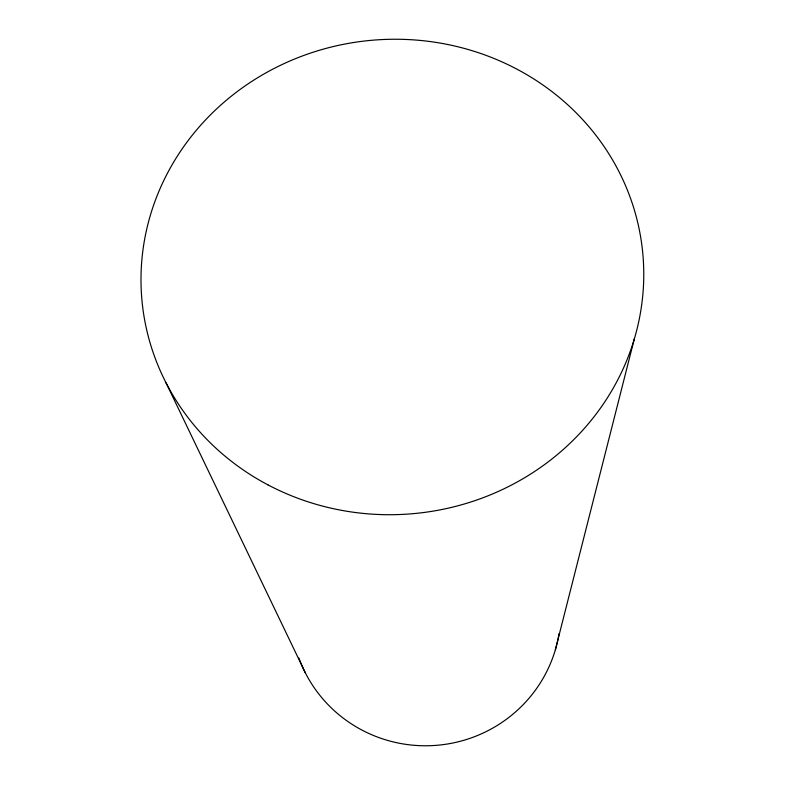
<?xml version="1.0" encoding="UTF-8"?>
<svg xmlns="http://www.w3.org/2000/svg" width="785" height="785" viewBox="0 0 785 785"><rect width="100%" height="100%" fill="white"/><g stroke="black" fill="none" stroke-linecap="round" stroke-linejoin="round"><path stroke-width="1.18" d="M555.368 649.754L634.319 338.934M166.086 382.943L305.522 673.177M559.057 633.632A134.873 132.763 -5.7 0 1 438.265 745.171A134.873 132.763 -5.7 0 1 298.899 657.997M267.95 484.865A251.524 237.6 -5.7 0 0 643.759 272.915A251.524 237.6 -5.7 0 0 265.418 73.152A251.524 237.6 -5.7 0 0 267.95 484.865"/></g></svg>
